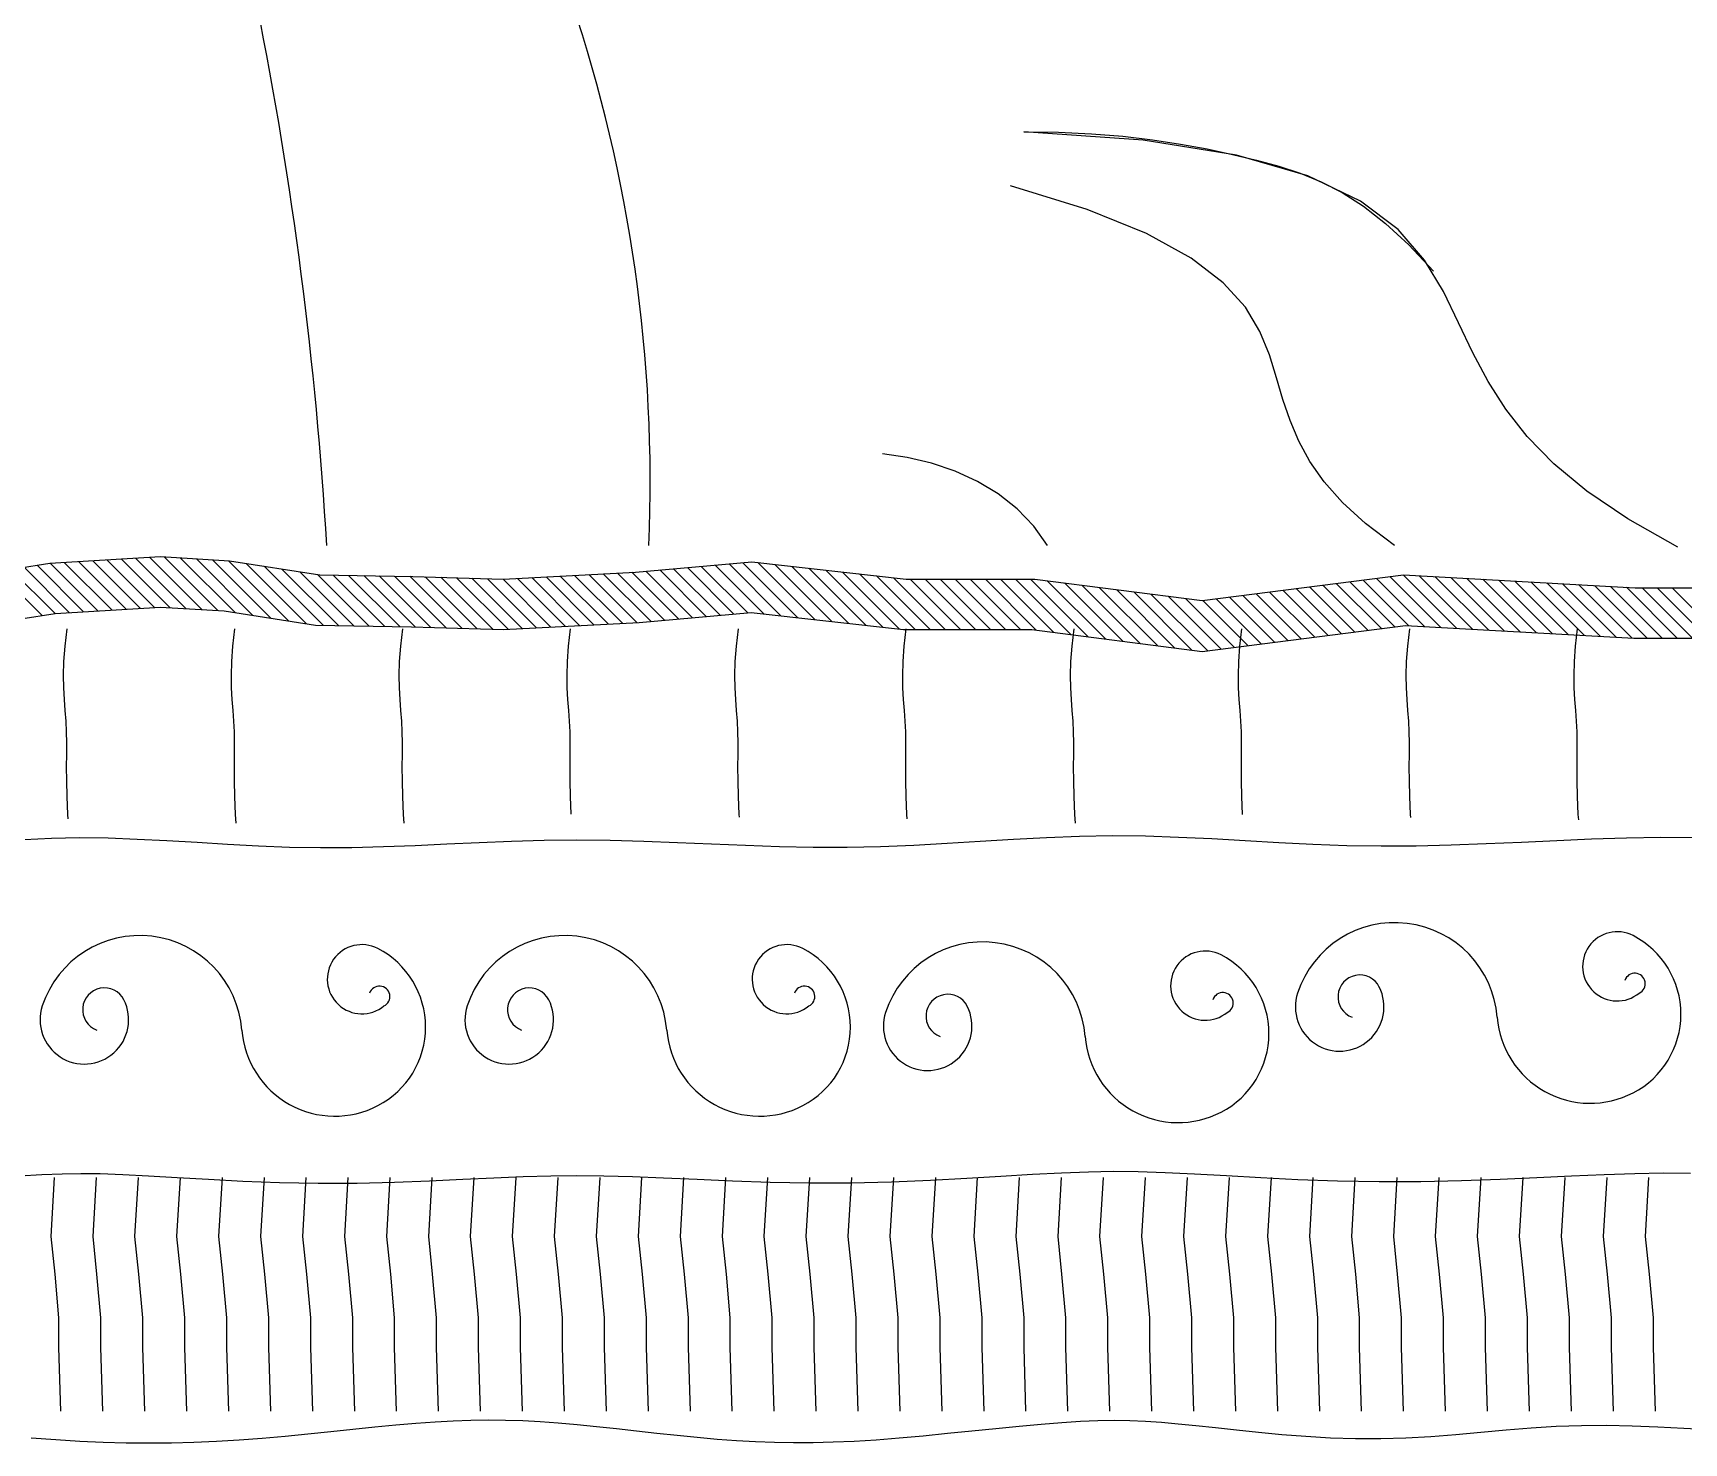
# Model space of a CAD drawing. Header units: millimetres. Extents: x 2444.3 to 2532.4, y 2068.2 to 2109.
# Drawn here: x 2466.391 to 2467.1, y 2095.541 to 2096.146 of the extents above; entities that cross this region are included whole.
import ezdxf

# ---------------------------------------------------------------- set-up
doc = ezdxf.new("R2010")
doc.units = ezdxf.units.MM
doc.layers.get('0').update_dxf_attribs({"color": 4})
doc.layers.add('MOBILIARIO', color=7, linetype='Continuous')
doc.layers.add('MOBILIARIO2', color=11, linetype='Continuous')

# ---------------------------------------------------------------- blocks, each defined once
blk = doc.blocks.new('*X92')
at = {"color": 0}
for p, q in [((163.46717, 128.09394), (163.49342, 128.12019)), ((163.46838, 128.08617), (163.49464, 128.11243)), ((163.4689, 128.07771), (163.49585, 128.10466)), ((163.46942, 128.06925), (163.49707, 128.0969)), ((163.46993, 128.06078), (163.49827, 128.08912)), ((163.47044, 128.05231), (163.49878, 128.08065)), ((163.47095, 128.04384), (163.49929, 128.07218)), ((163.47147, 128.03538), (163.49981, 128.06372)), ((163.47198, 128.02691), (163.50032, 128.05525)), ((163.47127, 128.00824), (163.50134, 128.03831)), ((163.47186, 128.0178), (163.50083, 128.04678)), ((163.47068, 127.99867), (163.50186, 128.02985)), ((163.4701, 127.98911), (163.50212, 128.02112)), ((163.46885, 127.97888), (163.50153, 128.01156)), ((163.46718, 127.96823), (163.50094, 128.00199)), ((163.46552, 127.95759), (163.50036, 127.99242)), ((163.46385, 127.94694), (163.49977, 127.98286)), ((163.46219, 127.9363), (163.49818, 127.97229)), ((163.46129, 127.92642), (163.49652, 127.96164)), ((163.46115, 127.9173), (163.49485, 127.951)), ((163.46101, 127.90818), (163.49319, 127.94036)), ((163.46074, 127.88994), (163.4912, 127.92041)), ((163.46088, 127.89906), (163.49152, 127.92971)), ((163.4606, 127.88083), (163.49107, 127.91129)), ((163.46043, 127.87167), (163.49093, 127.90217)), ((163.46014, 127.8624), (163.49079, 127.89305)), ((163.45985, 127.85313), (163.49065, 127.88394)), ((163.45956, 127.84386), (163.49051, 127.87482)), ((163.45927, 127.83459), (163.49025, 127.86558)), ((163.45898, 127.82532), (163.48996, 127.85631)), ((163.45892, 127.81628), (163.48967, 127.84704)), ((163.45937, 127.80776), (163.48938, 127.83777)), ((163.45983, 127.79923), (163.48909, 127.8285)), ((163.46028, 127.7907), (163.48881, 127.81923)), ((163.46073, 127.78218), (163.48926, 127.8107)), ((163.46119, 127.77365), (163.48971, 127.80218)), ((163.46164, 127.76512), (163.49017, 127.79365)), ((163.4621, 127.7566), (163.49062, 127.78512)), ((163.46255, 127.74807), (163.49107, 127.7766)), ((163.463, 127.73955), (163.49153, 127.76807)), ((163.46368, 127.73124), (163.49198, 127.75954)), ((163.4644, 127.72298), (163.49244, 127.75102)), ((163.46512, 127.71472), (163.49289, 127.74249)), ((163.46583, 127.70646), (163.49354, 127.73416)), ((163.46655, 127.69819), (163.49426, 127.7259)), ((163.46727, 127.68993), (163.49498, 127.71764)), ((163.46799, 127.68167), (163.49569, 127.70937)), ((163.46871, 127.67341), (163.49641, 127.70111)), ((163.46692, 127.65366), (163.49785, 127.68459)), ((163.46805, 127.66377), (163.49713, 127.69285)), ((163.4658, 127.64356), (163.49857, 127.67633)), ((163.46468, 127.63345), (163.49864, 127.66742)), ((163.46355, 127.62335), (163.49751, 127.65731)), ((163.46243, 127.61325), (163.49639, 127.64721)), ((163.46131, 127.60314), (163.49527, 127.6371)), ((163.46018, 127.59304), (163.49414, 127.627)), ((163.45906, 127.58294), (163.49302, 127.6169)), ((163.45881, 127.5737), (163.4919, 127.60679)), ((163.45881, 127.56472), (163.49077, 127.59669)), ((163.45881, 127.55574), (163.48965, 127.58659)), ((163.45881, 127.54676), (163.48881, 127.57676)), ((163.45881, 127.53778), (163.48881, 127.56778)), ((163.45881, 127.5288), (163.48881, 127.5588)), ((163.45881, 127.51982), (163.48881, 127.54982)), ((163.45881, 127.51084), (163.48881, 127.54084)), ((163.45845, 127.50151), (163.48881, 127.53186)), ((163.45713, 127.4912), (163.48881, 127.52288)), ((163.45581, 127.4809), (163.48881, 127.5139)), ((163.45449, 127.4706), (163.48881, 127.50492)), ((163.45317, 127.4603), (163.48786, 127.495)), ((163.45184, 127.45), (163.48654, 127.48469)), ((163.45052, 127.43969), (163.48522, 127.47439)), ((163.4492, 127.42939), (163.4839, 127.46409)), ((163.44788, 127.41909), (163.48258, 127.45379)), ((163.44656, 127.40879), (163.48125, 127.44349)), ((163.4462, 127.39945), (163.47993, 127.43318)), ((163.44721, 127.39149), (163.47861, 127.42288)), ((163.44823, 127.38352), (163.47729, 127.41258)), ((163.44925, 127.37556), (163.47607, 127.40238)), ((163.45027, 127.3676), (163.47708, 127.39441)), ((163.45128, 127.35963), (163.4781, 127.38645)), ((163.4523, 127.35167), (163.47912, 127.37849)), ((163.45332, 127.34371), (163.48014, 127.37053)), ((163.45434, 127.33574), (163.48115, 127.36256)), ((163.45535, 127.32778), (163.48217, 127.3546)), ((163.45637, 127.31982), (163.48319, 127.34664)), ((163.45739, 127.31186), (163.4842, 127.33867)), ((163.4584, 127.30389), (163.48522, 127.33071)), ((163.45942, 127.29593), (163.48624, 127.32275)), ((163.46044, 127.28797), (163.48726, 127.31478)), ((163.46115, 127.2797), (163.48827, 127.30682)), ((163.4601, 127.26068), (163.49031, 127.2909)), ((163.46062, 127.27019), (163.48929, 127.29886)), ((163.45957, 127.25117), (163.49133, 127.28293)), ((163.45904, 127.24167), (163.49085, 127.27348)), ((163.45851, 127.23216), (163.49032, 127.26397)), ((163.45798, 127.22265), (163.4898, 127.25446)), ((163.45745, 127.21314), (163.48927, 127.24495)), ((163.45692, 127.20363), (163.48874, 127.23545)), ((163.4564, 127.19412), (163.48821, 127.22594)), ((163.45587, 127.18461), (163.48768, 127.21643)), ((163.45534, 127.1751), (163.48715, 127.20692)), ((163.45481, 127.16559), (163.48662, 127.19741)), ((163.45428, 127.15609), (163.4861, 127.1879)), ((163.45375, 127.14658), (163.48557, 127.17839)), ((163.45369, 127.13754), (163.48504, 127.16888)), ((163.45369, 127.12856), (163.48451, 127.15937)), ((163.45369, 127.11958), (163.48398, 127.14987)), ((163.45369, 127.1106), (163.48369, 127.1406)), ((163.45369, 127.10162), (163.48369, 127.13162)), ((163.45369, 127.09264), (163.48369, 127.12264))]:
    blk.add_line(p, q, dxfattribs=at)
blk = doc.blocks.new('CAMA220X200CM-2MESITAS')
at = {"layer": 'MOBILIARIO'}
for p, q in [((-1.36557, -0.69012), (-1.3664, -0.67676)), ((-1.36504, -0.70211), (-1.36557, -0.69012)), ((-1.36483, -0.71319), (-1.36504, -0.70211)), ((-1.36496, -0.72481), (-1.36483, -0.71319)), ((-1.36544, -0.73823), (-1.36496, -0.72481)), ((-1.36623, -0.75355), (-1.36544, -0.73823)), ((-1.36724, -0.77066), (-1.36623, -0.75355)), ((-1.36836, -0.78942), (-1.36724, -0.77066)), ((-1.36944, -0.80977), (-1.36836, -0.78942)), ((-1.37031, -0.83163), (-1.36944, -0.80977)), ((-1.37076, -0.85475), (-1.37031, -0.83163)), ((-1.37063, -0.87796), (-1.37076, -0.85475)), ((-1.37006, -0.90013), (-1.37063, -0.87796)), ((-1.36923, -0.92107), (-1.37006, -0.90013)), ((-1.36831, -0.9408), (-1.36923, -0.92107)), ((-1.36744, -0.95939), (-1.36831, -0.9408)), ((-1.36671, -0.97686), (-1.36744, -0.95939)), ((-1.36624, -0.99328), (-1.36671, -0.97686)), ((-1.36606, -1.00891), (-1.36624, -0.99328)), ((-1.36624, -1.02482), (-1.36606, -1.00891)), ((-1.36672, -1.04199), (-1.36624, -1.02482)), ((-1.36745, -1.06055), (-1.36672, -1.04199)), ((-1.36832, -1.08043), (-1.36745, -1.06055)), ((-1.36921, -1.10156), (-1.36832, -1.08043)), ((-1.36999, -1.12392), (-1.36921, -1.10156)), ((-1.37048, -1.14747), (-1.36999, -1.12392)), ((-1.37051, -1.17199), (-1.37048, -1.14747)), ((-1.36995, -1.19638), (-1.37051, -1.17199)), ((-1.36896, -1.21954), (-1.36995, -1.19638)), ((-1.36775, -1.24123), (-1.36896, -1.21954)), ((-1.3665, -1.26148), (-1.36775, -1.24123)), ((-1.36535, -1.28028), (-1.3665, -1.26148)), ((-1.36443, -1.29765), (-1.36535, -1.28028)), ((-1.36383, -1.3136), (-1.36443, -1.29765)), ((-1.3636, -1.32839), (-1.36383, -1.3136)), ((-1.36376, -1.34322), (-1.3636, -1.32839)), ((-1.36428, -1.35929), (-1.36376, -1.34322)), ((-1.36512, -1.37685), (-1.36428, -1.35929)), ((-1.36617, -1.39591), (-1.36512, -1.37685)), ((-1.36733, -1.41645), (-1.36617, -1.39591)), ((-1.36844, -1.43849), (-1.36733, -1.41645)), ((-1.36932, -1.46202), (-1.36844, -1.43849)), ((-1.36978, -1.48679), (-1.36932, -1.46202)), ((-1.36966, -1.51177), (-1.36978, -1.48679)), ((-1.36908, -1.53587), (-1.36966, -1.51177)), ((-1.36822, -1.55889), (-1.36908, -1.53587)), ((-1.36724, -1.58079), (-1.36822, -1.55889)), ((-1.36627, -1.60152), (-1.36724, -1.58079)), ((-1.36545, -1.62101), (-1.36627, -1.60152)), ((-1.36485, -1.63915), (-1.36545, -1.62101)), ((-1.36457, -1.65601), (-1.36485, -1.63915)), ((-1.36463, -1.67241), (-1.36457, -1.65601))]:
    blk.add_line(p, q, dxfattribs=at)
for points in [[(-1.03743, -0.65684), (-1.03098, -0.69806), (-1.02719, -0.76075), (-1.02951, -0.79867), (-1.03802, -0.85311), (-1.03889, -0.9104), (-1.0406, -0.96518), (-1.03631, -1.04589), (-1.03049, -1.11277), (-1.04057, -1.20344), (-1.04057, -1.27983), (-1.0536, -1.38137), (-1.03812, -1.50254), (-1.04569, -1.63858), (-1.04569, -1.75594)], [(-1.00743, -0.65451), (-1.00112, -0.69483), (-0.99713, -0.76076), (-0.99965, -0.80191), (-1.00806, -0.85566), (-1.0089, -0.9111), (-1.01058, -0.96485), (-1.00637, -1.0438), (-1.00035, -1.11313), (-1.01057, -1.2051), (-1.01057, -1.28175), (-1.02336, -1.38138), (-1.00802, -1.50146), (-1.01569, -1.63942), (-1.01569, -1.71351)], [(-1.16463, -1.67489), (-1.16456, -1.65467), (-1.16491, -1.63419), (-1.16559, -1.61349), (-1.16647, -1.59264), (-1.16745, -1.57168), (-1.16838, -1.5507), (-1.16917, -1.52974), (-1.16967, -1.50887), (-1.16977, -1.48814), (-1.16939, -1.46761), (-1.16863, -1.44727), (-1.16761, -1.42709), (-1.16649, -1.40706), (-1.16538, -1.38714), (-1.16444, -1.36732), (-1.16379, -1.34758), (-1.16358, -1.32789), (-1.16389, -1.30823), (-1.16464, -1.28858), (-1.16568, -1.26892), (-1.16687, -1.24923), (-1.16809, -1.22949), (-1.1692, -1.20969), (-1.17005, -1.1898), (-1.17051, -1.16981), (-1.17049, -1.1497), (-1.17006, -1.1295), (-1.16936, -1.10927), (-1.1685, -1.08903), (-1.16762, -1.06883), (-1.16683, -1.04872), (-1.16627, -1.02872), (-1.16605, -1.0089), (-1.16627, -0.98927), (-1.16683, -0.96983), (-1.16763, -0.95056), (-1.16853, -0.93144), (-1.16941, -0.91246), (-1.17016, -0.8936), (-1.17065, -0.87484), (-1.17075, -0.85616), (-1.17038, -0.83755), (-1.16965, -0.81905), (-1.16867, -0.80069), (-1.16759, -0.78252), (-1.16653, -0.76457), (-1.16562, -0.74689), (-1.165, -0.72951), (-1.16481, -0.71248), (-1.16512, -0.69582), (-1.16584, -0.67949)], [(-1.52221, -0.68369), (-1.5233, -0.69835), (-1.52416, -0.71263), (-1.52478, -0.7266), (-1.52516, -0.74032), (-1.52529, -0.75386), (-1.52518, -0.76729), (-1.52484, -0.78067), (-1.52425, -0.79409), (-1.52343, -0.80759), (-1.52239, -0.82124), (-1.52117, -0.83494), (-1.51983, -0.84862), (-1.51844, -0.86215), (-1.51704, -0.87545), (-1.5157, -0.88841), (-1.51448, -0.90094), (-1.51344, -0.91293), (-1.51262, -0.92432), (-1.51203, -0.93522), (-1.51167, -0.94575), (-1.51154, -0.95606), (-1.51164, -0.96628), (-1.51197, -0.97655), (-1.51252, -0.98701), (-1.51329, -0.99778), (-1.51428, -1.00899), (-1.51543, -1.02055), (-1.5167, -1.03239), (-1.51804, -1.04441), (-1.51938, -1.0565), (-1.52068, -1.06859), (-1.52188, -1.08057), (-1.52293, -1.09235), (-1.52379, -1.10387), (-1.52443, -1.11523), (-1.52485, -1.12655), (-1.52504, -1.13796), (-1.525, -1.14959), (-1.5247, -1.16157), (-1.52414, -1.17404), (-1.52332, -1.18711), (-1.52224, -1.20085), (-1.52095, -1.2151), (-1.51953, -1.22961), (-1.51805, -1.24415), (-1.51658, -1.25847), (-1.51521, -1.27235), (-1.51399, -1.28554), (-1.513, -1.29781), (-1.51231, -1.30901), (-1.51191, -1.31931), (-1.51178, -1.32901), (-1.51193, -1.33835), (-1.51232, -1.34762), (-1.51296, -1.35709), (-1.51382, -1.36702), (-1.51489, -1.37769), (-1.51615, -1.38931), (-1.51752, -1.4018), (-1.5189, -1.41504), (-1.52021, -1.42889), (-1.52133, -1.44322), (-1.52219, -1.45791), (-1.52268, -1.47281), (-1.52272, -1.48781), (-1.52224, -1.50278), (-1.52135, -1.51772), (-1.52018, -1.53264), (-1.51886, -1.54755), (-1.51753, -1.56246), (-1.51632, -1.57739), (-1.51537, -1.59235), (-1.51482, -1.60735), (-1.51475, -1.6224), (-1.51509, -1.63756), (-1.5157, -1.65286), (-1.51647, -1.66837), (-1.51726, -1.68413)]]:
    blk.add_lwpolyline(points, dxfattribs=at)
for centre, radius, start, end in [((-1.12818, 1.47913), 2.34296, 273.36646, 289.2534), ((-0.9525, -0.15493), 0.8976, 267.56726, 309.54608)]:
    blk.add_arc(centre, radius, start, end, dxfattribs=at)
at = {"layer": 'MOBILIARIO2'}
for points in [[(-1.36712, -0.69743), (-1.4023, -0.69534), (-1.42475, -0.6977), (-1.45075, -0.70006), (-1.46847, -0.70006), (-1.50628, -0.70125)], [(-1.04023, -0.70491), (-1.05049, -0.70368), (-1.05965, -0.70302), (-1.06789, -0.70282), (-1.0754, -0.70296), (-1.08234, -0.70333), (-1.0889, -0.7038), (-1.09526, -0.70426), (-1.10159, -0.70459), (-1.10808, -0.70471), (-1.11495, -0.7047), (-1.12243, -0.70464), (-1.13075, -0.70466), (-1.14015, -0.70486), (-1.15085, -0.70534), (-1.15341, -0.70553)], [(-1.36712, -0.72243), (-1.4023, -0.72034), (-1.42475, -0.7227), (-1.45075, -0.72506), (-1.46847, -0.72506), (-1.50628, -0.72625)], [(-1.36712, -0.74743), (-1.4023, -0.74534), (-1.42475, -0.7477), (-1.45075, -0.75006), (-1.46847, -0.75006), (-1.50628, -0.75125)], [(-1.36712, -0.77243), (-1.4023, -0.77034), (-1.42475, -0.7727), (-1.45075, -0.77506), (-1.46847, -0.77506), (-1.50628, -0.77625)], [(-1.36712, -0.79743), (-1.4023, -0.79534), (-1.42475, -0.7977), (-1.45075, -0.80006), (-1.46847, -0.80006), (-1.50628, -0.80125)], [(-1.04023, -0.80491), (-1.05049, -0.80368), (-1.05965, -0.80302), (-1.06789, -0.80282), (-1.0754, -0.80296), (-1.08234, -0.80333), (-1.0889, -0.8038), (-1.09526, -0.80426), (-1.10159, -0.80459), (-1.10808, -0.80471), (-1.11495, -0.8047), (-1.12243, -0.80464), (-1.13075, -0.80466), (-1.14015, -0.80486), (-1.15085, -0.80534), (-1.156, -0.80571)], [(-1.04023, -0.80491), (-1.05049, -0.80368), (-1.05965, -0.80302), (-1.06789, -0.80282), (-1.0754, -0.80296), (-1.08234, -0.80333), (-1.0889, -0.8038), (-1.09526, -0.80426), (-1.10159, -0.80459), (-1.10808, -0.80471), (-1.11495, -0.8047), (-1.12243, -0.80464), (-1.13075, -0.80466), (-1.14015, -0.80486), (-1.15085, -0.80534), (-1.156, -0.80571)], [(-1.36712, -0.82243), (-1.4023, -0.82034), (-1.42475, -0.8227), (-1.45075, -0.82506), (-1.46847, -0.82506), (-1.50628, -0.82625)], [(-1.36712, -0.84743), (-1.4023, -0.84534), (-1.42475, -0.8477), (-1.45075, -0.85006), (-1.46847, -0.85006), (-1.50628, -0.85125)], [(-1.36712, -0.87243), (-1.4023, -0.87034), (-1.42475, -0.8727), (-1.45075, -0.87506), (-1.46847, -0.87506), (-1.50628, -0.87625)], [(-1.36712, -0.89743), (-1.4023, -0.89534), (-1.42475, -0.8977), (-1.45075, -0.90006), (-1.46847, -0.90006), (-1.50628, -0.90125)], [(-1.04023, -0.90491), (-1.05049, -0.90368), (-1.05965, -0.90302), (-1.06789, -0.90282), (-1.0754, -0.90296), (-1.08234, -0.90333), (-1.0889, -0.9038), (-1.09526, -0.90426), (-1.10159, -0.90459), (-1.10808, -0.90471), (-1.11495, -0.9047), (-1.12243, -0.90464), (-1.13075, -0.90466), (-1.14015, -0.90486), (-1.15085, -0.90534), (-1.15605, -0.90571)], [(-1.36712, -0.92243), (-1.4023, -0.92034), (-1.42475, -0.9227), (-1.45075, -0.92506), (-1.46847, -0.92506), (-1.50628, -0.92625)], [(-1.36712, -0.94743), (-1.4023, -0.94534), (-1.42475, -0.9477), (-1.45075, -0.95006), (-1.46847, -0.95006), (-1.50628, -0.95125)], [(-1.36712, -0.97243), (-1.4023, -0.97034), (-1.42475, -0.9727), (-1.45075, -0.97506), (-1.46847, -0.97506), (-1.50628, -0.97625)], [(-1.36712, -0.99743), (-1.4023, -0.99534), (-1.42475, -0.9977), (-1.45075, -1.00006), (-1.46847, -1.00006), (-1.50628, -1.00125)], [(-1.04023, -1.00491), (-1.05049, -1.00368), (-1.05965, -1.00302), (-1.06789, -1.00282), (-1.0754, -1.00296), (-1.08234, -1.00333), (-1.0889, -1.0038), (-1.09526, -1.00426), (-1.10159, -1.00459), (-1.10808, -1.00471), (-1.11495, -1.0047), (-1.12243, -1.00464), (-1.13075, -1.00466), (-1.14015, -1.00486), (-1.15063, -1.00533)], [(-1.36712, -1.02243), (-1.4023, -1.02034), (-1.42475, -1.0227), (-1.45075, -1.02506), (-1.46847, -1.02506), (-1.50628, -1.02625)], [(-1.36712, -1.04743), (-1.4023, -1.04534), (-1.42475, -1.0477), (-1.45075, -1.05006), (-1.46847, -1.05006), (-1.50628, -1.05125)], [(-1.36712, -1.07243), (-1.4023, -1.07034), (-1.42475, -1.0727), (-1.45075, -1.07506), (-1.46847, -1.07506), (-1.50628, -1.07625)], [(-1.36712, -1.09743), (-1.4023, -1.09534), (-1.42475, -1.0977), (-1.45075, -1.10006), (-1.46847, -1.10006), (-1.50628, -1.10125)], [(-1.04023, -1.10491), (-1.05049, -1.10368), (-1.05965, -1.10302), (-1.06789, -1.10282), (-1.0754, -1.10296), (-1.08234, -1.10333), (-1.0889, -1.1038), (-1.09526, -1.10426), (-1.10159, -1.10459), (-1.10808, -1.10471), (-1.11495, -1.1047), (-1.12243, -1.10464), (-1.13075, -1.10466), (-1.14015, -1.10486), (-1.15085, -1.10534), (-1.15244, -1.10546)], [(-1.36712, -1.12243), (-1.4023, -1.12034), (-1.42475, -1.1227), (-1.45075, -1.12506), (-1.46847, -1.12506), (-1.50628, -1.12625)], [(-1.36712, -1.14743), (-1.4023, -1.14534), (-1.42475, -1.1477), (-1.45075, -1.15006), (-1.46847, -1.15006), (-1.50628, -1.15125)], [(-1.36712, -1.17243), (-1.4023, -1.17034), (-1.42475, -1.1727), (-1.45075, -1.17506), (-1.46847, -1.17506), (-1.50628, -1.17625)], [(-1.36712, -1.19743), (-1.4023, -1.19534), (-1.42475, -1.1977), (-1.45075, -1.20006), (-1.46847, -1.20006), (-1.50628, -1.20125)], [(-0.9906, -1.28935), (-0.97893, -1.28109), (-0.96868, -1.27122), (-0.95983, -1.25996), (-0.95236, -1.24755), (-0.94626, -1.23421), (-0.9415, -1.22019), (-0.93807, -1.2057), (-0.93595, -1.19098)], [(-1.04023, -1.20491), (-1.05049, -1.20368), (-1.05965, -1.20302), (-1.06789, -1.20282), (-1.0754, -1.20296), (-1.08234, -1.20333), (-1.0889, -1.2038), (-1.09526, -1.20426), (-1.10159, -1.20459), (-1.10808, -1.20471), (-1.11495, -1.2047), (-1.12243, -1.20464), (-1.13075, -1.20466), (-1.14015, -1.20486), (-1.15085, -1.20534), (-1.15341, -1.20553)], [(-1.36712, -1.22243), (-1.4023, -1.22034), (-1.42475, -1.2227), (-1.45075, -1.22506), (-1.46847, -1.22506), (-1.50628, -1.22625)], [(-1.36712, -1.24743), (-1.4023, -1.24534), (-1.42475, -1.2477), (-1.45075, -1.25006), (-1.46847, -1.25006), (-1.50628, -1.25125)], [(-0.9906, -1.496), (-0.97746, -1.47881), (-0.96481, -1.46502), (-0.95251, -1.45412), (-0.94038, -1.44563), (-0.92828, -1.43904), (-0.91604, -1.43385), (-0.90351, -1.42957), (-0.89052, -1.42569), (-0.87698, -1.42156), (-0.86295, -1.41587), (-0.84858, -1.40716), (-0.83399, -1.39398), (-0.81932, -1.37485), (-0.8047, -1.34832), (-0.79026, -1.31293), (-0.77613, -1.26721)], [(-1.36712, -1.27243), (-1.4023, -1.27034), (-1.42475, -1.2727), (-1.45075, -1.27506), (-1.46847, -1.27506), (-1.50628, -1.27625)], [(-0.99151, -1.66478), (-0.97455, -1.63498), (-0.95805, -1.61064), (-0.94181, -1.59094), (-0.92564, -1.57509), (-0.90935, -1.56229), (-0.89274, -1.55173), (-0.87563, -1.5426), (-0.85782, -1.53411), (-0.83926, -1.52522), (-0.82053, -1.51398), (-0.80233, -1.49822), (-0.78536, -1.47575), (-0.77034, -1.44439), (-0.75799, -1.40197), (-0.749, -1.34631), (-0.74409, -1.27522)], [(-0.74409, -1.27522), (-0.74424, -1.2958), (-0.74513, -1.31541), (-0.74665, -1.33406), (-0.74873, -1.35178), (-0.75129, -1.36858), (-0.75422, -1.38449), (-0.75746, -1.39953), (-0.76091, -1.4137), (-0.76456, -1.42708), (-0.76874, -1.43988), (-0.77383, -1.45237), (-0.78025, -1.46481), (-0.78838, -1.47747), (-0.79862, -1.4906), (-0.81136, -1.50447), (-0.82702, -1.51934)], [(-1.36712, -1.29743), (-1.4023, -1.29534), (-1.42475, -1.2977), (-1.45075, -1.30006), (-1.46847, -1.30006), (-1.50628, -1.30125)], [(-1.04023, -1.30491), (-1.05049, -1.30368), (-1.05965, -1.30302), (-1.06789, -1.30282), (-1.0754, -1.30296), (-1.08234, -1.30333), (-1.0889, -1.3038), (-1.09526, -1.30426), (-1.10159, -1.30459), (-1.10808, -1.30471), (-1.11495, -1.3047), (-1.12243, -1.30464), (-1.13075, -1.30466), (-1.14015, -1.30486), (-1.15085, -1.30534), (-1.15596, -1.30571)], [(-1.36712, -1.32243), (-1.4023, -1.32034), (-1.42475, -1.3227), (-1.45075, -1.32506), (-1.46847, -1.32506), (-1.50628, -1.32625)], [(-1.36712, -1.34743), (-1.4023, -1.34534), (-1.42475, -1.3477), (-1.45075, -1.35006), (-1.46847, -1.35006), (-1.50628, -1.35125)], [(-1.36712, -1.37243), (-1.4023, -1.37034), (-1.42475, -1.3727), (-1.45075, -1.37506), (-1.46847, -1.37506), (-1.50628, -1.37625)], [(-1.36712, -1.39743), (-1.4023, -1.39534), (-1.42475, -1.3977), (-1.45075, -1.40006), (-1.46847, -1.40006), (-1.50628, -1.40125)], [(-1.04023, -1.40491), (-1.05049, -1.40368), (-1.05965, -1.40302), (-1.06789, -1.40282), (-1.0754, -1.40296), (-1.08234, -1.40333), (-1.0889, -1.4038), (-1.09526, -1.40426), (-1.10159, -1.40459), (-1.10808, -1.40471), (-1.11495, -1.4047), (-1.12243, -1.40464), (-1.13075, -1.40466), (-1.14015, -1.40486), (-1.15074, -1.40534)], [(-1.36712, -1.42243), (-1.4023, -1.42034), (-1.42475, -1.4227), (-1.45075, -1.42506), (-1.46847, -1.42506), (-1.50628, -1.42625)], [(-1.36712, -1.44743), (-1.4023, -1.44534), (-1.42475, -1.4477), (-1.45075, -1.45006), (-1.46847, -1.45006), (-1.50628, -1.45125)], [(-1.36712, -1.47243), (-1.4023, -1.47034), (-1.42475, -1.4727), (-1.45075, -1.47506), (-1.46847, -1.47506), (-1.50628, -1.47625)], [(-1.36712, -1.49743), (-1.4023, -1.49534), (-1.42475, -1.4977), (-1.45075, -1.50006), (-1.46847, -1.50006), (-1.50628, -1.50125)], [(-1.04023, -1.50491), (-1.05049, -1.50368), (-1.05965, -1.50302), (-1.06789, -1.50282), (-1.0754, -1.50296), (-1.08234, -1.50333), (-1.0889, -1.5038), (-1.09526, -1.50426), (-1.10159, -1.50459), (-1.10808, -1.50471), (-1.11495, -1.5047), (-1.12243, -1.50464), (-1.13075, -1.50466), (-1.14015, -1.50486), (-1.15085, -1.50534), (-1.1525, -1.50546)], [(-1.04023, -1.50491), (-1.05049, -1.50368), (-1.05965, -1.50302), (-1.06789, -1.50282), (-1.0754, -1.50296), (-1.08234, -1.50333), (-1.0889, -1.5038), (-1.09526, -1.50426), (-1.10159, -1.50459), (-1.10808, -1.50471), (-1.11495, -1.5047), (-1.12243, -1.50464), (-1.13075, -1.50466), (-1.14015, -1.50486), (-1.15085, -1.50534), (-1.1525, -1.50546)], [(-1.36712, -1.52243), (-1.4023, -1.52034), (-1.42475, -1.5227), (-1.45075, -1.52506), (-1.46847, -1.52506), (-1.50628, -1.52625)], [(-1.36712, -1.54743), (-1.4023, -1.54534), (-1.42475, -1.5477), (-1.45075, -1.55006), (-1.46847, -1.55006), (-1.50628, -1.55125)], [(-1.36712, -1.57243), (-1.4023, -1.57034), (-1.42475, -1.5727), (-1.45075, -1.57506), (-1.46847, -1.57506), (-1.50628, -1.57625)], [(-1.36712, -1.59743), (-1.4023, -1.59534), (-1.42475, -1.5977), (-1.45075, -1.60006), (-1.46847, -1.60006), (-1.50628, -1.60125)], [(-1.04023, -1.60491), (-1.05049, -1.60368), (-1.05965, -1.60302), (-1.06789, -1.60282), (-1.0754, -1.60296), (-1.08234, -1.60333), (-1.0889, -1.6038), (-1.09526, -1.60426), (-1.10159, -1.60459), (-1.10808, -1.60471), (-1.11495, -1.6047), (-1.12243, -1.60464), (-1.13075, -1.60466), (-1.14015, -1.60486), (-1.15085, -1.60534), (-1.15403, -1.60557)], [(-1.36712, -1.62243), (-1.4023, -1.62034), (-1.42475, -1.6227), (-1.45075, -1.62506), (-1.46847, -1.62506), (-1.50628, -1.62625)], [(-1.36712, -1.64743), (-1.4023, -1.64534), (-1.42475, -1.6477), (-1.45075, -1.65006), (-1.46847, -1.65006), (-1.50628, -1.65125)]]:
    blk.add_lwpolyline(points, dxfattribs=at)
for centre, radius, start, end in [((-1.27313, -0.7154), 0.02639, 71.76107, 296.7061), ((-1.28399, -0.74834), 0.06107, 274.42559, 71.76107), ((-1.26711, -0.72736), 0.013, 296.7061, 159.28155), ((-1.27499, -0.86464), 0.05557, 94.42559, 207.49759), ((-1.24896, -0.88077), 0.02062, 332.50241, 219.52353), ((-1.27747, -0.86593), 0.05277, 207.49759, 332.50241), ((-1.25926, -0.89124), 0.00621, 205.34762, 71.67865), ((-1.27313, -0.96856), 0.02639, 71.76107, 296.7061), ((-1.28399, -1.0015), 0.06107, 274.42559, 71.76107), ((-1.26711, -0.98052), 0.013, 296.7061, 159.28155), ((-1.27499, -1.11779), 0.05557, 94.42559, 207.49759), ((-1.24896, -1.13393), 0.02062, 332.50241, 219.52353), ((-1.25926, -1.1444), 0.00621, 205.34762, 71.67865), ((-1.27747, -1.11909), 0.05277, 207.49759, 332.50241), ((-1.27697, -1.21788), 0.02639, 71.76107, 296.7061), ((-1.28782, -1.25082), 0.06107, 274.42559, 71.76107), ((-1.27095, -1.22984), 0.013, 296.7061, 159.28155), ((-1.27882, -1.36711), 0.05557, 94.42559, 207.49759), ((-1.2528, -1.38325), 0.02062, 332.50241, 219.52353), ((-1.28131, -1.36841), 0.05277, 207.49759, 332.50241), ((-1.2631, -1.39372), 0.00621, 205.34762, 71.67865), ((-1.26545, -1.46336), 0.02639, 71.76107, 296.7061), ((-1.27631, -1.4963), 0.06107, 274.42559, 71.76107), ((-1.25944, -1.47532), 0.013, 296.7061, 159.28155), ((-1.26731, -1.6126), 0.05557, 94.42559, 207.49759), ((-1.24129, -1.62873), 0.02062, 332.50241, 219.52353), ((-1.2698, -1.61389), 0.05277, 207.49759, 332.50241), ((-1.25158, -1.6392), 0.00621, 205.34762, 71.67865)]:
    blk.add_arc(centre, radius, start, end, dxfattribs=at)
blk.add_blockref('*X92', (-164.49938, -128.7841), dxfattribs=at)

msp = doc.modelspace()

# ---------------------------------------------------------------- block references
at = {"layer": 'MOBILIARIO', "xscale": 0.7206078962630537, "yscale": 0.7206078962630537, "zscale": 0.7206078962630537, "rotation": 89.99999999998518}
msp.add_blockref('CAMA220X200CM-2MESITAS', (2465.89787, 2096.63972), dxfattribs=at)

doc.saveas('drawing.dxf')
